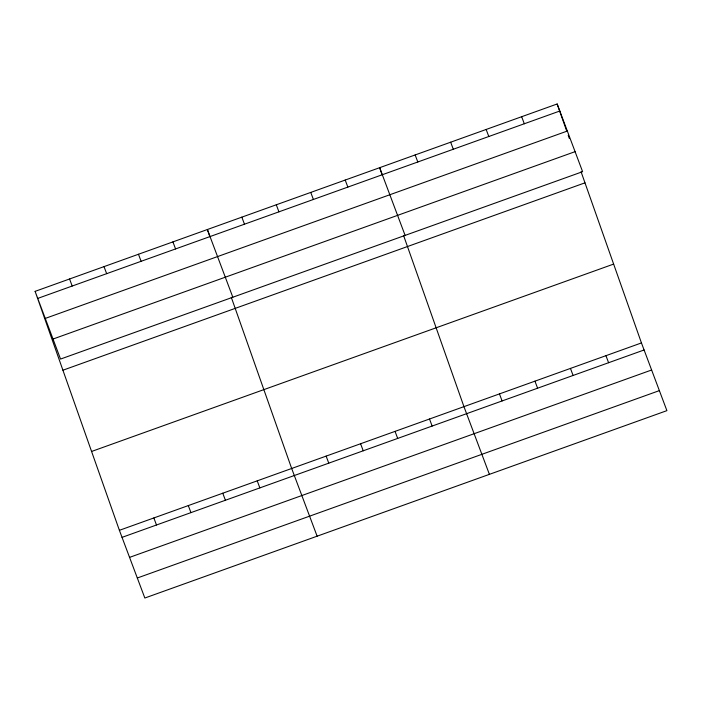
<?xml version="1.0" encoding="UTF-8"?>
<svg xmlns="http://www.w3.org/2000/svg" width="702" height="702" viewBox="0 0 702 702"><rect width="100%" height="100%" fill="white"/><g stroke="black" fill="none" stroke-linecap="round" stroke-linejoin="round"><path stroke-width="1.05" d="M35.1 291.356L557.16 103.975L582.607 171.683L60.547 359.064L35.1 291.356L119.393 530.317L144.84 598.025L666.9 410.644L641.452 342.936L581.054 171.718M37.75 298.403L559.801 111.021M45.27 318.418L567.33 131.037M53.019 339.04L575.078 151.658M62.917 370.217L584.977 182.836M91.576 451.465L613.636 264.084M119.393 530.317L641.452 342.936M122.043 537.363L644.103 349.973M129.563 557.379L651.623 369.998M137.32 578L659.38 390.619M521.656 116.716L524.306 123.763M605.949 355.677L608.599 362.723M486.153 129.466L488.803 136.504M570.454 368.418L573.095 375.465M450.658 142.208L453.299 149.245M534.95 381.168L537.6 388.206M415.154 154.949L417.804 161.986M499.455 393.91L502.097 400.947M405.107 235.389L379.659 167.69L382.151 174.763M489.399 474.35L463.952 406.651L403.553 235.424M345.2 180.054L347.85 187.092M429.501 419.015L432.142 426.053M310.749 192.418L313.39 199.465M395.042 431.379L397.692 438.425M276.29 204.791L278.94 211.828M360.582 443.752L363.232 450.789M241.83 217.155L244.48 224.192M326.132 456.116L328.773 463.153M232.827 297.227L207.38 229.528L209.872 236.6M317.12 536.188L291.672 468.488L231.274 297.262M172.92 241.892L175.57 248.929M257.222 480.852L259.863 487.89M138.47 254.256L141.111 261.302M222.762 493.216L225.412 500.254M104.01 266.628L106.66 273.666M188.311 505.589L190.953 512.627M69.559 278.992L72.201 286.03M153.852 517.953L156.493 524.991M557.16 103.975L566.426 130.265M568.216 135.319L569.278 138.355"/></g></svg>
